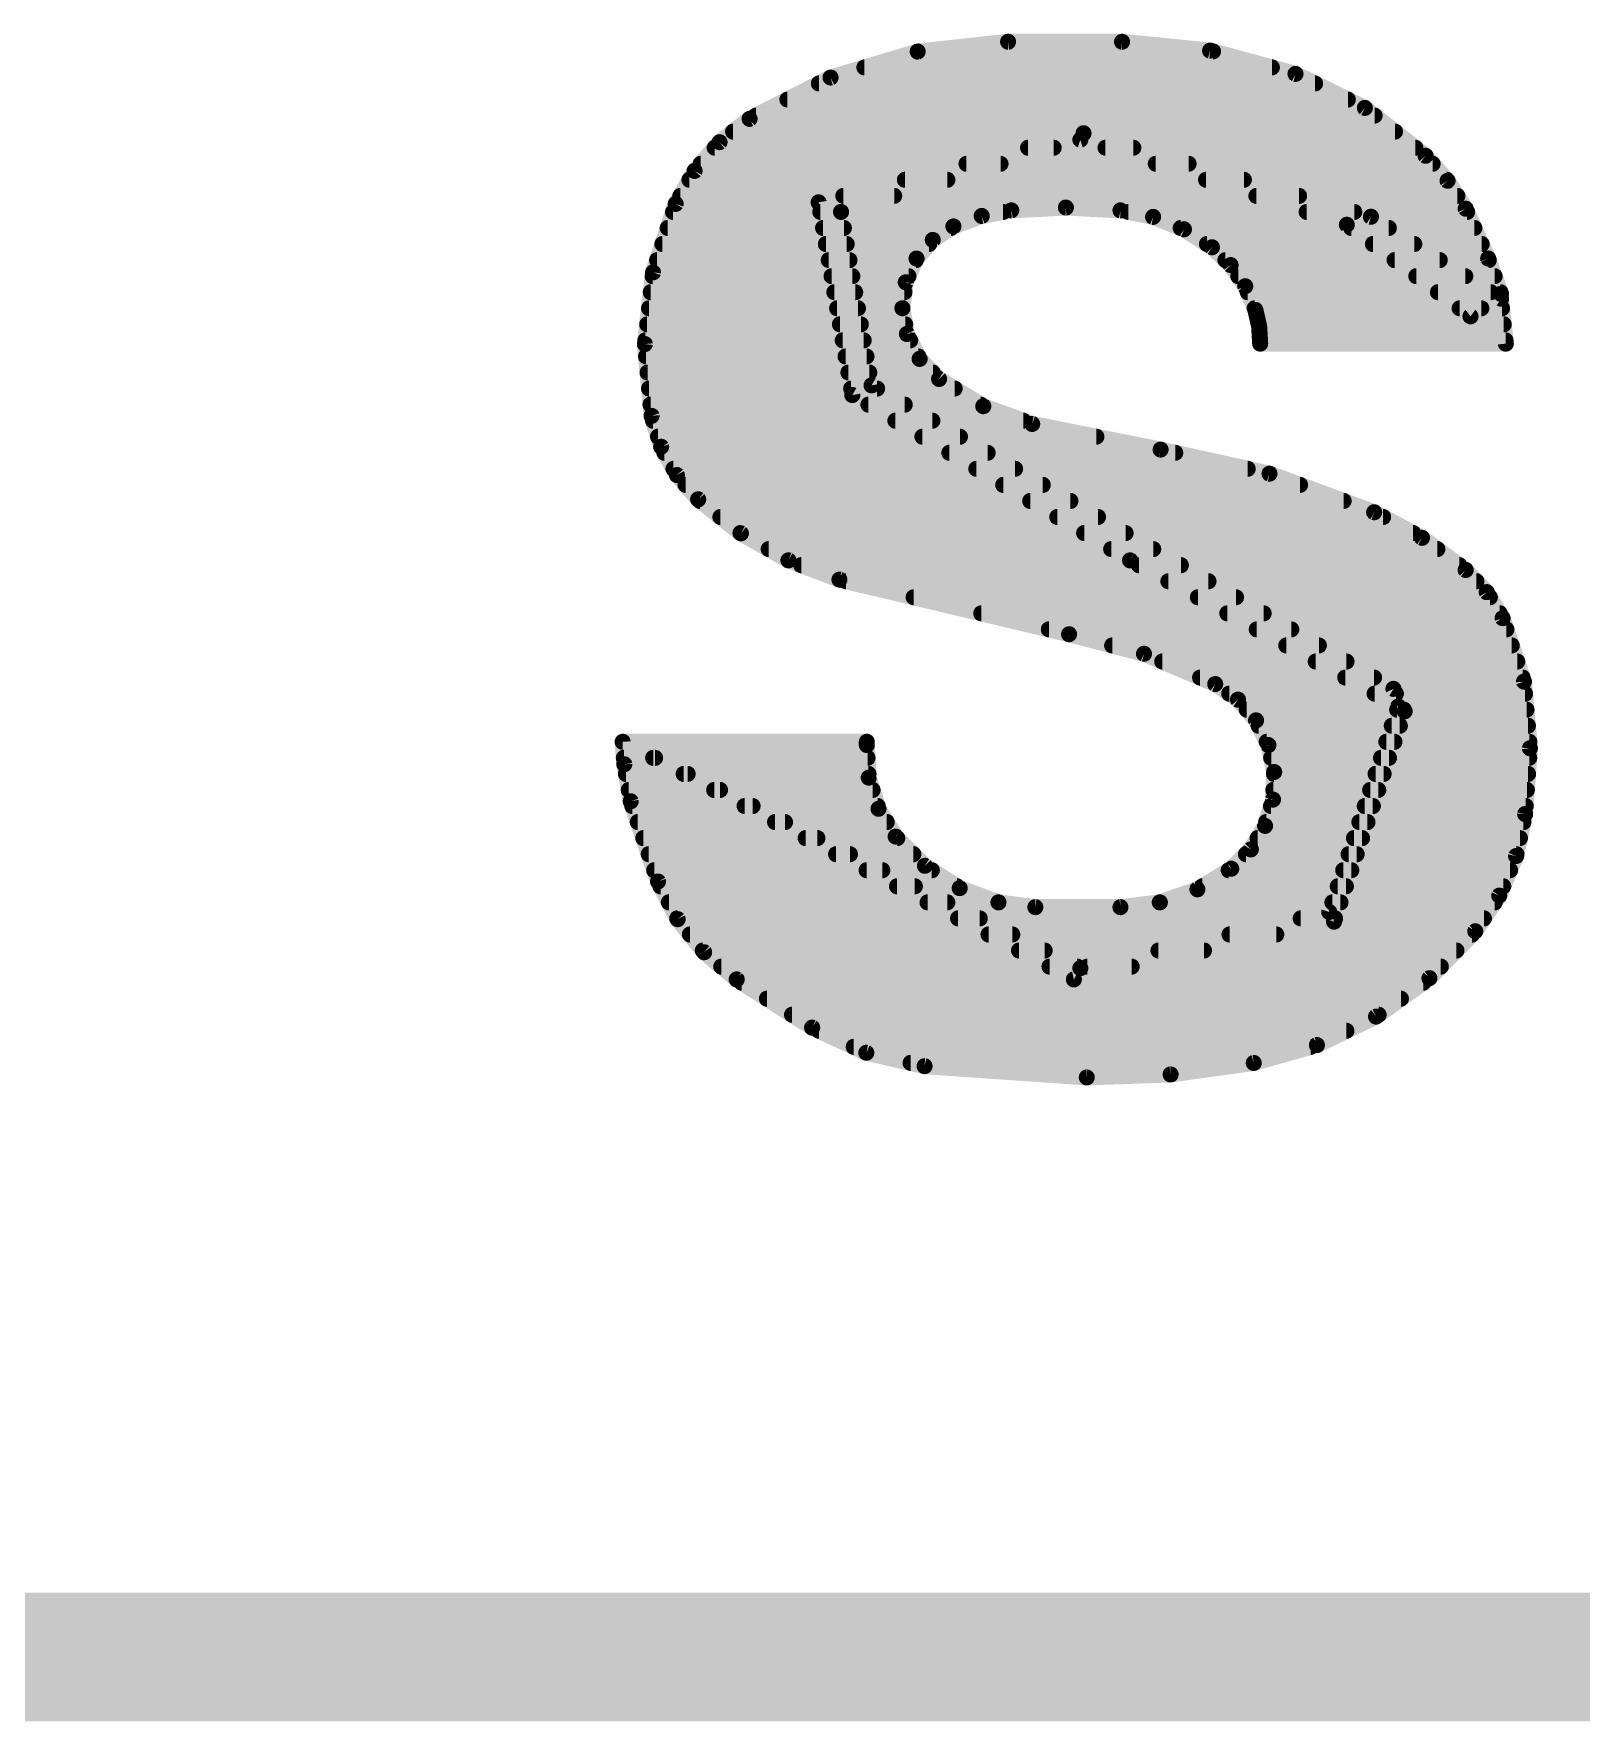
# Model space of a CAD drawing. Extents: x -0.1 to 94.1, y -0.1 to 63.6.
# Drawn here: x 37.181 to 39.629, y -0.102 to 2.568 of the extents above; entities that cross this region are included whole.
import ezdxf

# ---------------------------------------------------------------- set-up
doc = ezdxf.new("R2010")
doc.units = 0
doc.layers.add('20', color=53, linetype='CONTINUOUS')
doc.layers.add('21', color=41, linetype='CONTINUOUS')

msp = doc.modelspace()

# ---------------------------------------------------------------- linework, layer by layer
at = {"layer": '20', "const_width": 0.2032}
msp.add_lwpolyline([(2.3221, 0), (91.6579, 0)], dxfattribs=at)
at = {"layer": '21', "const_width": 0.0254}
for points in [[(38.7223, 2.5552), (38.5793, 2.5397)], [(38.9026, 2.5552), (38.7223, 2.5552)], [(39.0419, 2.5413), (38.9026, 2.5552)], [(38.5793, 2.5397), (38.4415, 2.4986)], [(38.5819, 2.54), (39.0466, 2.54)], [(39.177, 2.5044), (39.0419, 2.5413)], [(38.4415, 2.4986), (38.3134, 2.4333)], [(38.495, 2.5146), (39.1396, 2.5146)], [(39.2867, 2.4506), (39.177, 2.5044)], [(38.423, 2.4892), (39.208, 2.4892)], [(38.3732, 2.4638), (39.2598, 2.4638)], [(39.3827, 2.3749), (39.2867, 2.4506)], [(38.3134, 2.4333), (38.2659, 2.3964)], [(38.3234, 2.4384), (39.3022, 2.4384)], [(38.2659, 2.3964), (38.2264, 2.3509)], [(38.2873, 2.413), (39.3344, 2.413)], [(38.8417, 2.4105), (38.4226, 2.3012)], [(38.4581, 2.286), (38.8366, 2.4003)], [(38.8366, 2.4003), (39.2582, 2.2657)], [(39.2963, 2.2784), (38.8417, 2.4105)], [(38.2582, 2.3876), (38.7945, 2.3876)], [(38.7539, 2.3876), (38.9205, 2.3876)], [(38.8764, 2.3876), (39.3666, 2.3876)], [(39.4176, 2.3354), (39.3827, 2.3749)], [(38.2264, 2.3509), (38.1965, 2.2987)], [(38.2183, 2.3368), (38.6263, 2.3368)], [(38.2362, 2.3622), (38.7104, 2.3622)], [(38.5591, 2.3368), (39.0953, 2.3368)], [(38.6565, 2.3622), (39.0079, 2.3622)], [(38.9559, 2.3622), (39.3939, 2.3622)], [(39.0355, 2.3368), (39.4163, 2.3368)], [(38.2038, 2.3114), (38.5422, 2.3114)], [(38.4617, 2.3114), (39.1827, 2.3114)], [(39.1151, 2.3114), (39.4331, 2.3114)], [(39.4462, 2.2911), (39.4176, 2.3354)], [(38.1965, 2.2987), (38.1607, 2.1904)], [(38.1923, 2.286), (38.4581, 2.286)], [(38.4226, 2.3012), (38.4759, 1.9964)], [(38.4253, 2.286), (38.7142, 2.286)], [(38.5064, 2.0117), (38.4581, 2.286)], [(38.6806, 2.2796), (38.7274, 2.2885)], [(38.7274, 2.2885), (38.8137, 2.293)], [(38.8137, 2.293), (38.9001, 2.2885)], [(38.9001, 2.2885), (38.9517, 2.2782)], [(38.9126, 2.286), (39.2701, 2.286)], [(39.1946, 2.286), (39.4485, 2.286)], [(39.4818, 2.2123), (39.4462, 2.2911)], [(38.1839, 2.2606), (38.4626, 2.2606)], [(38.4297, 2.2606), (38.6321, 2.2606)], [(38.6032, 2.2418), (38.6359, 2.2631)], [(38.6359, 2.2631), (38.6806, 2.2796)], [(38.9517, 2.2782), (39.0006, 2.2585)], [(38.9954, 2.2606), (39.3246, 2.2606)], [(39.0006, 2.2585), (39.0449, 2.2301)], [(39.2582, 2.2657), (39.4538, 2.1209)], [(39.2651, 2.2606), (39.46, 2.2606)], [(39.5021, 2.1488), (39.2963, 2.2784)], [(38.1755, 2.2352), (38.467, 2.2352)], [(38.4341, 2.2352), (38.5974, 2.2352)], [(38.5775, 2.2123), (38.6032, 2.2418)], [(39.0369, 2.2352), (39.3649, 2.2352)], [(39.0449, 2.2301), (39.0743, 2.202)], [(39.2994, 2.2352), (39.4715, 2.2352)], [(38.1671, 2.2098), (38.4715, 2.2098)], [(38.4386, 2.2098), (38.5764, 2.2098)], [(38.5604, 2.1747), (38.5775, 2.2123)], [(39.0661, 2.2098), (39.4052, 2.2098)], [(39.3337, 2.2098), (39.4827, 2.2098)], [(39.5021, 2.1565), (39.4818, 2.2123)], [(38.1607, 2.1904), (38.1478, 2.077)], [(38.16, 2.1844), (38.476, 2.1844)], [(38.443, 2.1844), (38.5648, 2.1844)], [(39.0743, 2.202), (39.0975, 2.1685)], [(39.0864, 2.1844), (39.4456, 2.1844)], [(39.368, 2.1844), (39.492, 2.1844)], [(38.1571, 2.159), (38.4805, 2.159)], [(38.4475, 2.159), (38.5584, 2.159)], [(38.5552, 2.1337), (38.5604, 2.1747)], [(39.0975, 2.1685), (39.1135, 2.1311)], [(39.1015, 2.159), (39.4859, 2.159)], [(39.4023, 2.159), (39.5012, 2.159)], [(39.4538, 2.1209), (39.5021, 2.1565)], [(38.1543, 2.1336), (38.4849, 2.1336)], [(38.4519, 2.1336), (38.5552, 2.1336)], [(38.5623, 2.093), (38.5552, 2.1337)], [(39.1124, 2.1336), (39.5037, 2.1336)], [(39.1135, 2.1311), (39.1195, 2.1047)], [(39.4366, 2.1336), (39.471, 2.1336)], [(39.5097, 2.0777), (39.5021, 2.1488)], [(38.1514, 2.1082), (38.4894, 2.1082)], [(38.4563, 2.1082), (38.5596, 2.1082)], [(39.1187, 2.1082), (39.5064, 2.1082)], [(39.1195, 2.1047), (39.1211, 2.0777)], [(38.1478, 2.077), (38.1584, 1.9634)], [(38.1485, 2.0828), (38.4939, 2.0828)], [(38.4608, 2.0828), (38.5675, 2.0828)], [(38.5824, 2.0536), (38.5623, 2.093)], [(39.1208, 2.0828), (39.5092, 2.0828)], [(39.1211, 2.0777), (39.5097, 2.0777)], [(38.1496, 2.0574), (38.4984, 2.0574)], [(38.4652, 2.0574), (38.5805, 2.0574)], [(38.6131, 2.0218), (38.5824, 2.0536)], [(38.152, 2.032), (38.5028, 2.032)], [(38.4697, 2.032), (38.6033, 2.032)], [(38.6831, 1.9787), (38.6131, 2.0218)], [(38.1544, 2.0066), (38.5152, 2.0066)], [(38.4741, 2.0066), (38.6378, 2.0066)], [(38.4759, 1.9964), (38.9153, 1.7348)], [(39.3319, 1.5316), (38.5064, 2.0117)], [(38.1567, 1.9812), (38.5588, 1.9812)], [(38.1584, 1.9634), (38.1735, 1.9145)], [(38.5014, 1.9812), (38.679, 1.9812)], [(38.7604, 1.9507), (38.6831, 1.9787)], [(38.1608, 1.9558), (38.6025, 1.9558)], [(38.5441, 1.9558), (38.7463, 1.9558)], [(38.9636, 1.9101), (38.7604, 1.9507)], [(38.1686, 1.9304), (38.6462, 1.9304)], [(38.1735, 1.9145), (38.1985, 1.8698)], [(38.5868, 1.9304), (38.862, 1.9304)], [(39.1359, 1.872), (38.9636, 1.9101)], [(38.1788, 1.905), (38.6899, 1.905)], [(38.6294, 1.905), (38.9867, 1.905)], [(38.193, 1.8796), (38.7335, 1.8796)], [(38.1985, 1.8698), (38.2321, 1.8313)], [(38.6721, 1.8796), (39.1014, 1.8796)], [(39.3014, 1.811), (39.1359, 1.872)], [(38.2121, 1.8542), (38.7772, 1.8542)], [(38.2321, 1.8313), (38.2997, 1.7775)], [(38.7147, 1.8542), (39.1841, 1.8542)], [(38.2352, 1.8288), (38.8209, 1.8288)], [(38.2672, 1.8034), (38.8646, 1.8034)], [(38.7574, 1.8288), (39.2531, 1.8288)], [(38.8001, 1.8034), (39.3156, 1.8034)], [(39.3771, 1.7705), (39.3014, 1.811)], [(38.2991, 1.778), (38.9082, 1.778)], [(38.2997, 1.7775), (38.3748, 1.7349)], [(38.8427, 1.778), (39.363, 1.778)], [(38.3436, 1.7526), (38.9519, 1.7526)], [(38.8854, 1.7526), (39.4014, 1.7526)], [(39.4462, 1.7196), (39.3771, 1.7705)], [(38.3748, 1.7349), (38.4556, 1.7043)], [(38.3951, 1.7272), (38.9956, 1.7272)], [(38.9153, 1.7348), (39.3395, 1.5037)], [(38.9293, 1.7272), (39.4359, 1.7272)], [(38.4556, 1.7043), (38.8188, 1.618)], [(38.4661, 1.7018), (39.0393, 1.7018)], [(38.9759, 1.7018), (39.4631, 1.7018)], [(39.4794, 1.6846), (39.4462, 1.7196)], [(38.573, 1.6764), (39.0829, 1.6764)], [(39.0225, 1.6764), (39.4844, 1.6764)], [(39.5046, 1.6434), (39.4794, 1.6846)], [(38.6799, 1.651), (39.1266, 1.651)], [(39.0691, 1.651), (39.5, 1.651)], [(39.5384, 1.5431), (39.5046, 1.6434)], [(38.7868, 1.6256), (39.1703, 1.6256)], [(38.8188, 1.618), (38.9373, 1.5871)], [(39.1157, 1.6256), (39.5106, 1.6256)], [(38.887, 1.6002), (39.2139, 1.6002)], [(39.1624, 1.6002), (39.5191, 1.6002)], [(38.9373, 1.5871), (39.05, 1.5392)], [(38.9662, 1.5748), (39.2576, 1.5748)], [(39.209, 1.5748), (39.5277, 1.5748)], [(39.026, 1.5494), (39.3013, 1.5494)], [(39.05, 1.5392), (39.086, 1.5145)], [(39.2556, 1.5494), (39.5362, 1.5494)], [(39.5478, 1.4376), (39.5384, 1.5431)], [(39.0722, 1.524), (39.3357, 1.524)], [(39.086, 1.5145), (39.1146, 1.4816)], [(39.3022, 1.524), (39.5401, 1.524)], [(39.3497, 1.4961), (39.3319, 1.5316)], [(39.0999, 1.4986), (39.3484, 1.4986)], [(39.3395, 1.5037), (39.2303, 1.1786)], [(39.2379, 1.1633), (39.3497, 1.4961)], [(39.3378, 1.4986), (39.5424, 1.4986)], [(39.1146, 1.4816), (39.1341, 1.4426)], [(39.1188, 1.4732), (39.342, 1.4732)], [(39.3293, 1.4732), (39.5446, 1.4732)], [(38.1127, 1.4478), (38.1152, 1.4122)], [(38.8366, 1.0897), (38.1127, 1.4478)], [(38.4988, 1.4478), (38.1127, 1.4478)], [(38.1127, 1.4478), (38.8264, 1.0719)], [(38.4988, 1.4427), (38.4988, 1.4478)], [(38.5018, 1.3911), (38.4988, 1.4427)], [(39.1315, 1.4478), (39.3335, 1.4478)], [(39.1341, 1.4426), (39.1432, 1.4)], [(39.3207, 1.4478), (39.5469, 1.4478)], [(39.5402, 1.3335), (39.5478, 1.4376)], [(38.1145, 1.4224), (38.164, 1.4224)], [(38.1152, 1.4122), (38.1254, 1.3538)], [(38.1609, 1.4224), (38.5, 1.4224)], [(39.1385, 1.4224), (39.3249, 1.4224)], [(39.3122, 1.4224), (39.5467, 1.4224)], [(38.1179, 1.397), (38.2154, 1.397)], [(38.2092, 1.397), (38.5015, 1.397)], [(38.5174, 1.3419), (38.5018, 1.3911)], [(39.1432, 1.4), (39.1414, 1.3564)], [(39.1431, 1.397), (39.3164, 1.397)], [(39.3037, 1.397), (39.5448, 1.397)], [(38.1223, 1.3716), (38.2667, 1.3716)], [(38.1254, 1.3538), (38.1686, 1.2268)], [(38.2574, 1.3716), (38.508, 1.3716)], [(39.1414, 1.3564), (39.1288, 1.3148)], [(39.142, 1.3716), (39.3079, 1.3716)], [(39.2951, 1.3716), (39.543, 1.3716)], [(38.128, 1.3462), (38.3181, 1.3462)], [(38.3056, 1.3462), (38.516, 1.3462)], [(38.5445, 1.2979), (38.5174, 1.3419)], [(39.1383, 1.3462), (39.2993, 1.3462)], [(39.2866, 1.3462), (39.5411, 1.3462)], [(39.5259, 1.2671), (39.5402, 1.3335)], [(38.1366, 1.3208), (38.3694, 1.3208)], [(38.1453, 1.2954), (38.4208, 1.2954)], [(38.3538, 1.3208), (38.5304, 1.3208)], [(38.4021, 1.2954), (38.547, 1.2954)], [(38.5907, 1.2516), (38.5445, 1.2979)], [(39.1288, 1.3148), (39.1063, 1.2776)], [(39.1171, 1.2954), (39.2823, 1.2954)], [(39.1306, 1.3208), (39.2908, 1.3208)], [(39.2695, 1.2954), (39.532, 1.2954)], [(39.2781, 1.3208), (39.5375, 1.3208)], [(38.1539, 1.27), (38.4721, 1.27)], [(38.4503, 1.27), (38.5724, 1.27)], [(39.1063, 1.2776), (39.0754, 1.2471)], [(39.0986, 1.27), (39.2737, 1.27)], [(39.261, 1.27), (39.5265, 1.27)], [(38.1625, 1.2446), (38.5235, 1.2446)], [(38.4985, 1.2446), (38.6017, 1.2446)], [(38.6457, 1.2164), (38.5907, 1.2516)], [(39.0754, 1.2471), (39.0218, 1.2144)], [(39.0713, 1.2446), (39.2652, 1.2446)], [(39.2525, 1.2446), (39.5164, 1.2446)], [(39.4993, 1.2045), (39.5259, 1.2671)], [(38.1686, 1.2268), (38.1995, 1.1673)], [(38.1725, 1.2192), (38.5748, 1.2192)], [(38.5467, 1.2192), (38.6414, 1.2192)], [(38.7071, 1.1938), (38.6457, 1.2164)], [(39.0296, 1.2192), (39.2567, 1.2192)], [(39.2439, 1.2192), (39.5056, 1.2192)], [(38.1857, 1.1938), (38.6262, 1.1938)], [(38.595, 1.1938), (38.7071, 1.1938)], [(38.7655, 1.1862), (38.7071, 1.1938)], [(38.9624, 1.1938), (38.9001, 1.1862)], [(38.9623, 1.1938), (39.2481, 1.1938)], [(39.0218, 1.2144), (38.9624, 1.1938)], [(39.2354, 1.1938), (39.4921, 1.1938)], [(39.4614, 1.1481), (39.4993, 1.2045)], [(38.1989, 1.1684), (38.6775, 1.1684)], [(38.1995, 1.1673), (38.2415, 1.1149)], [(38.6432, 1.1684), (39.2396, 1.1684)], [(38.9001, 1.1862), (38.7655, 1.1862)], [(38.8264, 1.0719), (39.2379, 1.1633)], [(39.2303, 1.1786), (38.8366, 1.0897)], [(39.1851, 1.1684), (39.475, 1.1684)], [(38.219, 1.143), (38.7289, 1.143)], [(38.6914, 1.143), (39.1465, 1.143)], [(39.0726, 1.143), (39.4564, 1.143)], [(39.3888, 1.0738), (39.4614, 1.1481)], [(38.2394, 1.1176), (38.7802, 1.1176)], [(38.2415, 1.1149), (38.293, 1.0719)], [(38.7396, 1.1176), (39.0322, 1.1176)], [(38.9602, 1.1176), (39.4316, 1.1176)], [(38.2687, 1.0922), (38.8315, 1.0922)], [(38.7879, 1.0922), (38.9178, 1.0922)], [(38.8477, 1.0922), (39.4068, 1.0922)], [(38.293, 1.0719), (38.4124, 0.9957)], [(38.301, 1.0668), (39.3791, 1.0668)], [(39.3044, 1.0132), (39.3888, 1.0738)], [(38.3408, 1.0414), (39.3437, 1.0414)], [(38.3806, 1.016), (39.3084, 1.016)], [(39.2109, 0.968), (39.3044, 1.0132)], [(38.4124, 0.9957), (38.4981, 0.9559)], [(38.4234, 0.9906), (39.2576, 0.9906)], [(38.4781, 0.9652), (39.2008, 0.9652)], [(38.4981, 0.9559), (38.5902, 0.9347)], [(39.1109, 0.9398), (39.2109, 0.968)], [(38.5681, 0.9398), (39.1109, 0.9398)], [(38.5902, 0.9347), (38.8468, 0.9169)], [(38.9794, 0.9216), (39.1109, 0.9398)], [(38.8468, 0.9169), (38.9794, 0.9216)]]:
    msp.add_lwpolyline(points, dxfattribs=at)
at = {"layer": '21', "const_width": 0.0127}
for points in [[(38.7223, 2.5615, 1), (38.7223, 2.5489)], [(38.723, 2.5489, 1), (38.7216, 2.5615)], [(38.9032, 2.5615, 1), (38.902, 2.5489)], [(38.9026, 2.5489, 1), (38.9026, 2.5615)], [(38.5786, 2.546, 1), (38.58, 2.5334)], [(38.5819, 2.5463, 1), (38.5819, 2.5337)], [(38.5811, 2.5336, 1), (38.5775, 2.5458)], [(39.0436, 2.5474, 1), (39.0402, 2.5351)], [(39.0413, 2.535, 1), (39.0426, 2.5476)], [(39.0466, 2.5337, 1), (39.0466, 2.5463)], [(38.4397, 2.5047, 1), (38.4433, 2.4926)], [(38.4444, 2.493, 1), (38.4386, 2.5043)], [(38.495, 2.521, 1), (38.495, 2.5083)], [(39.1396, 2.5083, 1), (39.1396, 2.521)], [(39.1798, 2.5101, 1), (39.1742, 2.4987)], [(39.1753, 2.4983, 1), (39.1787, 2.5105)], [(38.423, 2.4956, 1), (38.423, 2.4829)], [(39.208, 2.4829, 1), (39.208, 2.4956)], [(38.3732, 2.4701, 1), (38.3732, 2.4575)], [(39.2598, 2.4575, 1), (39.2598, 2.4701)], [(39.2907, 2.4556, 1), (39.2828, 2.4456)], [(39.2839, 2.4449, 1), (39.2895, 2.4563)], [(38.3105, 2.439, 1), (38.3163, 2.4276)], [(38.3173, 2.4283, 1), (38.3095, 2.4383)], [(38.3234, 2.4447, 1), (38.3234, 2.4321)], [(39.3022, 2.4321, 1), (39.3022, 2.4447)], [(38.262, 2.4014, 1), (38.2698, 2.3914)], [(38.2707, 2.3922, 1), (38.2611, 2.4005)], [(38.2873, 2.4194, 1), (38.2873, 2.4067)], [(38.8385, 2.4063, 1), (38.8347, 2.3943)], [(38.8384, 2.3942, 1), (38.8348, 2.4064)], [(38.8435, 2.4166, 1), (38.8399, 2.4044)], [(38.8433, 2.4044, 1), (38.8401, 2.4166)], [(39.3344, 2.4067, 1), (39.3344, 2.4194)], [(38.2582, 2.3939, 1), (38.2582, 2.3813)], [(38.7539, 2.3939, 1), (38.7539, 2.3813)], [(38.7945, 2.3813, 1), (38.7945, 2.3939)], [(38.8764, 2.3939, 1), (38.8764, 2.3813)], [(38.9205, 2.3813, 1), (38.9205, 2.3939)], [(39.3666, 2.3813, 1), (39.3666, 2.3939)], [(39.3875, 2.3791, 1), (39.3779, 2.3707)], [(39.3788, 2.3699, 1), (39.3866, 2.3799)], [(38.2183, 2.3432, 1), (38.2183, 2.3305)], [(38.2216, 2.3551, 1), (38.2312, 2.3468)], [(38.2319, 2.3478, 1), (38.2209, 2.3541)], [(38.2362, 2.3685, 1), (38.2362, 2.3559)], [(38.5591, 2.3432, 1), (38.5591, 2.3305)], [(38.6263, 2.3305, 1), (38.6263, 2.3432)], [(38.6565, 2.3685, 1), (38.6565, 2.3559)], [(38.7104, 2.3559, 1), (38.7104, 2.3685)], [(38.9559, 2.3685, 1), (38.9559, 2.3559)], [(39.0079, 2.3559, 1), (39.0079, 2.3685)], [(39.0355, 2.3432, 1), (39.0355, 2.3305)], [(39.0953, 2.3305, 1), (39.0953, 2.3432)], [(39.3939, 2.3559, 1), (39.3939, 2.3685)], [(39.4163, 2.3305, 1), (39.4163, 2.3432)], [(38.2038, 2.3177, 1), (38.2038, 2.3051)], [(38.4617, 2.3177, 1), (38.4617, 2.3051)], [(38.5422, 2.3051, 1), (38.5422, 2.3177)], [(39.1151, 2.3177, 1), (39.1151, 2.3051)], [(39.1827, 2.3051, 1), (39.1827, 2.3177)], [(39.4229, 2.3388, 1), (39.4122, 2.3319)], [(39.4128, 2.3312, 1), (39.4223, 2.3396)], [(39.4331, 2.3051, 1), (39.4331, 2.3177)], [(38.1923, 2.2923, 1), (38.1923, 2.2797)], [(38.191, 2.3019, 1), (38.202, 2.2955)], [(38.2025, 2.2967, 1), (38.1905, 2.3007)], [(38.4289, 2.3023, 1), (38.4163, 2.3001)], [(38.421, 2.3073, 1), (38.4242, 2.2951)], [(38.4253, 2.2923, 1), (38.4253, 2.2797)], [(38.4644, 2.2871, 1), (38.4518, 2.2849)], [(38.4563, 2.2921, 1), (38.4599, 2.2799)], [(38.4581, 2.2797, 1), (38.4581, 2.2923)], [(38.7142, 2.2797, 1), (38.7142, 2.2923)], [(38.7271, 2.2948, 1), (38.7277, 2.2822)], [(38.7286, 2.2823, 1), (38.7262, 2.2947)], [(38.8141, 2.2993, 1), (38.8134, 2.2866)], [(38.8141, 2.2866, 1), (38.8134, 2.2993)], [(38.9013, 2.2947, 1), (38.8989, 2.2823)], [(38.8998, 2.2822, 1), (38.9004, 2.2948)], [(38.9126, 2.2923, 1), (38.9126, 2.2797)], [(39.1946, 2.2923, 1), (39.1946, 2.2797)], [(39.2701, 2.2797, 1), (39.2701, 2.2923)], [(39.452, 2.2937, 1), (39.4404, 2.2885)], [(39.4409, 2.2877, 1), (39.4515, 2.2945)], [(39.4485, 2.2797, 1), (39.4485, 2.2923)], [(38.1839, 2.267, 1), (38.1839, 2.2543)], [(38.4297, 2.267, 1), (38.4297, 2.2543)], [(38.4626, 2.2543, 1), (38.4626, 2.267)], [(38.6337, 2.2691, 1), (38.6381, 2.2571)], [(38.6321, 2.2543, 1), (38.6321, 2.267)], [(38.6394, 2.2578, 1), (38.6324, 2.2684)], [(38.6794, 2.2859, 1), (38.6818, 2.2734)], [(38.6828, 2.2737, 1), (38.6784, 2.2856)], [(38.9541, 2.2841, 1), (38.9494, 2.2723)], [(38.9505, 2.272, 1), (38.953, 2.2844)], [(38.9954, 2.267, 1), (38.9954, 2.2543)], [(39.004, 2.2639, 1), (38.9971, 2.2532)], [(38.9982, 2.2526, 1), (39.0029, 2.2644)], [(39.262, 2.2708, 1), (39.2544, 2.2606)], [(39.2563, 2.2597, 1), (39.2601, 2.2717)], [(39.2651, 2.267, 1), (39.2651, 2.2543)], [(39.2997, 2.2838, 1), (39.2929, 2.273)], [(39.2945, 2.2723, 1), (39.2981, 2.2845)], [(39.3246, 2.2543, 1), (39.3246, 2.267)], [(39.46, 2.2543, 1), (39.46, 2.267)], [(38.1755, 2.2416, 1), (38.1755, 2.2289)], [(38.4341, 2.2416, 1), (38.4341, 2.2289)], [(38.467, 2.2289, 1), (38.467, 2.2416)], [(38.5997, 2.2471, 1), (38.6066, 2.2365)], [(38.5974, 2.2289, 1), (38.5974, 2.2416)], [(38.6079, 2.2376, 1), (38.5984, 2.2459)], [(39.0369, 2.2416, 1), (39.0369, 2.2289)], [(39.0493, 2.2347, 1), (39.0405, 2.2255)], [(39.2994, 2.2416, 1), (39.2994, 2.2289)], [(39.3649, 2.2289, 1), (39.3649, 2.2416)], [(39.4715, 2.2289, 1), (39.4715, 2.2416)], [(38.1671, 2.2161, 1), (38.1671, 2.2035)], [(38.4386, 2.2161, 1), (38.4386, 2.2035)], [(38.4715, 2.2035, 1), (38.4715, 2.2161)], [(38.5727, 2.2165, 1), (38.5823, 2.2081)], [(38.5833, 2.2097, 1), (38.5717, 2.2149)], [(38.5764, 2.2035, 1), (38.5764, 2.2161)], [(39.0415, 2.2248, 1), (39.0483, 2.2354)], [(39.0661, 2.2161, 1), (39.0661, 2.2035)], [(39.3337, 2.2161, 1), (39.3337, 2.2035)], [(39.4052, 2.2035, 1), (39.4052, 2.2161)], [(39.4878, 2.2145, 1), (39.4758, 2.2101)], [(39.476, 2.2097, 1), (39.4876, 2.2149)], [(39.4827, 2.2035, 1), (39.4827, 2.2161)], [(38.16, 2.1907, 1), (38.16, 2.1781)], [(38.1547, 2.1924, 1), (38.1667, 2.1884)], [(38.167, 2.1896, 1), (38.1544, 2.1911)], [(38.443, 2.1907, 1), (38.443, 2.1781)], [(38.476, 2.1781, 1), (38.476, 2.1907)], [(38.5648, 2.1781, 1), (38.5648, 2.1907)], [(39.0795, 2.2056, 1), (39.0691, 2.1983)], [(39.0699, 2.1974, 1), (39.0787, 2.2065)], [(39.0864, 2.1907, 1), (39.0864, 2.1781)], [(39.368, 2.1907, 1), (39.368, 2.1781)], [(39.4456, 2.1781, 1), (39.4456, 2.1907)], [(39.492, 2.1781, 1), (39.492, 2.1907)], [(38.1571, 2.1654, 1), (38.1571, 2.1527)], [(38.4475, 2.1654, 1), (38.4475, 2.1527)], [(38.4805, 2.1527, 1), (38.4805, 2.1654)], [(38.5546, 2.1773, 1), (38.5662, 2.1721)], [(38.5667, 2.1739, 1), (38.5541, 2.1755)], [(38.5584, 2.1527, 1), (38.5584, 2.1654)], [(39.1033, 2.171, 1), (39.0916, 2.166)], [(39.0922, 2.1649, 1), (39.1027, 2.1721)], [(39.1015, 2.1654, 1), (39.1015, 2.1527)], [(39.4023, 2.1654, 1), (39.4023, 2.1527)], [(39.4859, 2.1527, 1), (39.4859, 2.1654)], [(39.4961, 2.1543, 1), (39.5081, 2.1587)], [(39.5059, 2.1514, 1), (39.4983, 2.1616)], [(39.5012, 2.1527, 1), (39.5012, 2.1654)], [(38.1543, 2.1399, 1), (38.1543, 2.1273)], [(38.4519, 2.1399, 1), (38.4519, 2.1273)], [(38.4849, 2.1273, 1), (38.4849, 2.1399)], [(38.5614, 2.1348, 1), (38.5489, 2.1326)], [(38.5489, 2.1345, 1), (38.5615, 2.1329)], [(38.5552, 2.1273, 1), (38.5552, 2.1399)], [(39.1124, 2.1399, 1), (39.1124, 2.1273)], [(39.1197, 2.1325, 1), (39.1073, 2.1297)], [(39.1077, 2.1286, 1), (39.1193, 2.1336)], [(39.4366, 2.1399, 1), (39.4366, 2.1273)], [(39.471, 2.1273, 1), (39.471, 2.1399)], [(39.5084, 2.1495, 1), (39.4958, 2.1481)], [(39.4987, 2.1434, 1), (39.5055, 2.1542)], [(39.5037, 2.1273, 1), (39.5037, 2.1399)], [(38.1514, 2.1145, 1), (38.1514, 2.1019)], [(38.4563, 2.1145, 1), (38.4563, 2.1019)], [(38.4894, 2.1019, 1), (38.4894, 2.1145)], [(38.5596, 2.1019, 1), (38.5596, 2.1145)], [(39.1187, 2.1145, 1), (39.1187, 2.1019)], [(39.1258, 2.1051, 1), (39.1131, 2.1043)], [(39.1133, 2.1033, 1), (39.1257, 2.1061)], [(39.45, 2.126, 1), (39.4576, 2.1158)], [(39.45, 2.1158, 1), (39.4576, 2.126)], [(39.5064, 2.1019, 1), (39.5064, 2.1145)], [(38.1541, 2.0776, 1), (38.1415, 2.0764)], [(38.1415, 2.0777, 1), (38.1541, 2.0763)], [(38.1485, 2.0892, 1), (38.1485, 2.0765)], [(38.4608, 2.0892, 1), (38.4608, 2.0765)], [(38.4939, 2.0765, 1), (38.4939, 2.0892)], [(38.568, 2.0959, 1), (38.5566, 2.0901)], [(38.556, 2.0919, 1), (38.5686, 2.0941)], [(38.5675, 2.0765, 1), (38.5675, 2.0892)], [(39.1208, 2.0892, 1), (39.1208, 2.0765)], [(39.1211, 2.084, 1), (39.1211, 2.0714)], [(39.1148, 2.0773, 1), (39.1274, 2.0781)], [(39.5034, 2.077, 1), (39.516, 2.0784)], [(39.5092, 2.0765, 1), (39.5092, 2.0892)], [(39.5097, 2.0714, 1), (39.5097, 2.084)], [(38.1496, 2.0637, 1), (38.1496, 2.0511)], [(38.4652, 2.0637, 1), (38.4652, 2.0511)], [(38.4984, 2.0511, 1), (38.4984, 2.0637)], [(38.587, 2.058, 1), (38.5778, 2.0492)], [(38.5767, 2.0507, 1), (38.5881, 2.0565)], [(38.5805, 2.0511, 1), (38.5805, 2.0637)], [(38.152, 2.0383, 1), (38.152, 2.0257)], [(38.4697, 2.0383, 1), (38.4697, 2.0257)], [(38.5028, 2.0257, 1), (38.5028, 2.0383)], [(38.6033, 2.0257, 1), (38.6033, 2.0383)], [(38.6164, 2.0272, 1), (38.6098, 2.0164)], [(38.6085, 2.0174, 1), (38.6177, 2.0262)], [(38.1544, 2.013, 1), (38.1544, 2.0003)], [(38.4741, 2.013, 1), (38.4741, 2.0003)], [(38.4791, 2.0019, 1), (38.4727, 1.9909)], [(38.4696, 1.9953, 1), (38.4822, 1.9975)], [(38.5096, 2.0172, 1), (38.5032, 2.0062)], [(38.5001, 2.0106, 1), (38.5127, 2.0128)], [(38.5152, 2.0003, 1), (38.5152, 2.013)], [(38.6378, 2.0003, 1), (38.6378, 2.013)], [(38.1567, 1.9876, 1), (38.1567, 1.9748)], [(38.1645, 1.9653, 1), (38.1523, 1.9615)], [(38.5014, 1.9876, 1), (38.5014, 1.9748)], [(38.5588, 1.9748, 1), (38.5588, 1.9876)], [(38.6852, 1.9846, 1), (38.6809, 1.9727)], [(38.679, 1.9748, 1), (38.679, 1.9876)], [(38.6798, 1.9733, 1), (38.6864, 1.9841)], [(38.1521, 1.9628, 1), (38.1647, 1.964)], [(38.1608, 1.9622, 1), (38.1608, 1.9494)], [(38.5441, 1.9622, 1), (38.5441, 1.9494)], [(38.6025, 1.9494, 1), (38.6025, 1.9622)], [(38.7463, 1.9494, 1), (38.7463, 1.9622)], [(38.7616, 1.9569, 1), (38.7592, 1.9445)], [(38.7582, 1.9447, 1), (38.7626, 1.9567)], [(38.1686, 1.9368, 1), (38.1686, 1.9241)], [(38.1791, 1.9176, 1), (38.168, 1.9114)], [(38.1675, 1.9126, 1), (38.1796, 1.9164)], [(38.5868, 1.9368, 1), (38.5868, 1.9241)], [(38.6462, 1.9241, 1), (38.6462, 1.9368)], [(38.862, 1.9241, 1), (38.862, 1.9368)], [(38.965, 1.9163, 1), (38.9622, 1.9039)], [(38.9624, 1.9039, 1), (38.9648, 1.9163)], [(38.1788, 1.9114, 1), (38.1788, 1.8986)], [(38.6294, 1.9114, 1), (38.6294, 1.8986)], [(38.6899, 1.8986, 1), (38.6899, 1.9114)], [(38.9867, 1.8986, 1), (38.9867, 1.9114)], [(38.193, 1.886, 1), (38.193, 1.8733)], [(38.2032, 1.874, 1), (38.1937, 1.8657)], [(38.1929, 1.8668, 1), (38.204, 1.8729)], [(38.6721, 1.886, 1), (38.6721, 1.8733)], [(38.7335, 1.8733, 1), (38.7335, 1.886)], [(39.1014, 1.8733, 1), (39.1014, 1.886)], [(39.138, 1.8779, 1), (39.1337, 1.866)], [(39.1345, 1.8658, 1), (39.1372, 1.8782)], [(38.2121, 1.8606, 1), (38.2121, 1.8478)], [(38.2361, 1.8363, 1), (38.2281, 1.8263)], [(38.7147, 1.8606, 1), (38.7147, 1.8478)], [(38.7772, 1.8478, 1), (38.7772, 1.8606)], [(39.1841, 1.8478, 1), (39.1841, 1.8606)], [(38.2273, 1.8271, 1), (38.2369, 1.8355)], [(38.2352, 1.8352, 1), (38.2352, 1.8224)], [(38.2672, 1.8098, 1), (38.2672, 1.7971)], [(38.7574, 1.8352, 1), (38.7574, 1.8224)], [(38.8001, 1.8098, 1), (38.8001, 1.7971)], [(38.8209, 1.8224, 1), (38.8209, 1.8352)], [(38.8646, 1.7971, 1), (38.8646, 1.8098)], [(39.2531, 1.8224, 1), (39.2531, 1.8352)], [(39.3044, 1.8166, 1), (39.2984, 1.8054)], [(39.2992, 1.805, 1), (39.3036, 1.817)], [(39.3156, 1.7971, 1), (39.3156, 1.8098)], [(38.2991, 1.7844, 1), (38.2991, 1.7716)], [(38.3028, 1.7831, 1), (38.2966, 1.772)], [(38.2958, 1.7726, 1), (38.3037, 1.7825)], [(38.8427, 1.7844, 1), (38.8427, 1.7716)], [(38.9082, 1.7716, 1), (38.9082, 1.7844)], [(39.363, 1.7716, 1), (39.363, 1.7844)], [(38.3436, 1.759, 1), (38.3436, 1.7463)], [(38.8854, 1.759, 1), (38.8854, 1.7463)], [(38.9519, 1.7463, 1), (38.9519, 1.759)], [(39.3808, 1.7756, 1), (39.3733, 1.7654)], [(39.3741, 1.7649, 1), (39.3801, 1.7761)], [(39.4014, 1.7463, 1), (39.4014, 1.759)], [(38.3771, 1.7408, 1), (38.3726, 1.7289)], [(38.3717, 1.7293, 1), (38.3779, 1.7404)], [(38.3951, 1.7336, 1), (38.3951, 1.7208)], [(38.9183, 1.7404, 1), (38.9123, 1.7292)], [(38.9121, 1.7293, 1), (38.9185, 1.7403)], [(38.9293, 1.7336, 1), (38.9293, 1.7208)], [(38.9956, 1.7208, 1), (38.9956, 1.7336)], [(39.4359, 1.7208, 1), (39.4359, 1.7336)], [(38.4571, 1.7105, 1), (38.4541, 1.6981)], [(38.4534, 1.6984, 1), (38.4578, 1.7102)], [(38.4661, 1.7082, 1), (38.4661, 1.6954)], [(38.9759, 1.7082, 1), (38.9759, 1.6954)], [(39.0393, 1.6954, 1), (39.0393, 1.7082)], [(39.4508, 1.724, 1), (39.4416, 1.7152)], [(39.4424, 1.7145, 1), (39.45, 1.7247)], [(39.4631, 1.6954, 1), (39.4631, 1.7082)], [(38.573, 1.6828, 1), (38.573, 1.6701)], [(39.0225, 1.6828, 1), (39.0225, 1.6701)], [(39.0829, 1.6701, 1), (39.0829, 1.6828)], [(39.4849, 1.6879, 1), (39.474, 1.6813)], [(39.4748, 1.6802, 1), (39.484, 1.689)], [(39.4844, 1.6701, 1), (39.4844, 1.6828)], [(38.6799, 1.6574, 1), (38.6799, 1.6446)], [(39.0691, 1.6574, 1), (39.0691, 1.6446)], [(39.1266, 1.6446, 1), (39.1266, 1.6574)], [(39.5106, 1.6454, 1), (39.4986, 1.6414)], [(39.5, 1.6446, 1), (39.5, 1.6574)], [(38.7868, 1.632, 1), (38.7868, 1.6193)], [(38.8204, 1.6241, 1), (38.8172, 1.6119)], [(38.8173, 1.6118, 1), (38.8203, 1.6242)], [(39.1157, 1.632, 1), (39.1157, 1.6193)], [(39.1703, 1.6193, 1), (39.1703, 1.632)], [(39.4992, 1.6401, 1), (39.51, 1.6467)], [(39.5106, 1.6193, 1), (39.5106, 1.632)], [(38.887, 1.6066, 1), (38.887, 1.5938)], [(39.1624, 1.6066, 1), (39.1624, 1.5938)], [(39.2139, 1.5938, 1), (39.2139, 1.6066)], [(39.5191, 1.5938, 1), (39.5191, 1.6066)], [(38.9398, 1.5929, 1), (38.9348, 1.5812)], [(38.9357, 1.5809, 1), (38.9389, 1.5932)], [(38.9662, 1.5812, 1), (38.9662, 1.5684)], [(39.209, 1.5812, 1), (39.209, 1.5684)], [(39.2576, 1.5684, 1), (39.2576, 1.5812)], [(39.5277, 1.5684, 1), (39.5277, 1.5812)], [(39.026, 1.5558, 1), (39.026, 1.5431)], [(39.0536, 1.5444, 1), (39.0464, 1.534)], [(39.0475, 1.5334, 1), (39.0525, 1.545)], [(39.2556, 1.5558, 1), (39.2556, 1.5431)], [(39.3013, 1.5431, 1), (39.3013, 1.5558)], [(39.5447, 1.5436, 1), (39.5321, 1.5425)], [(39.5324, 1.541, 1), (39.5444, 1.5451)], [(39.5362, 1.5431, 1), (39.5362, 1.5558)], [(39.0722, 1.5304, 1), (39.0722, 1.5176)], [(39.0908, 1.5187, 1), (39.0812, 1.5104)], [(39.0824, 1.5093, 1), (39.0896, 1.5198)], [(39.3022, 1.5304, 1), (39.3022, 1.5176)], [(39.3376, 1.5344, 1), (39.3262, 1.5288)], [(39.3287, 1.5261, 1), (39.3351, 1.5371)], [(39.3357, 1.5176, 1), (39.3357, 1.5304)], [(39.5401, 1.5176, 1), (39.5401, 1.5304)], [(39.0999, 1.505, 1), (39.0999, 1.4923)], [(39.3378, 1.505, 1), (39.3378, 1.4923)], [(39.3455, 1.5017, 1), (39.3335, 1.5057)], [(39.3365, 1.4981, 1), (39.3425, 1.5093)], [(39.3557, 1.4941, 1), (39.3437, 1.4981)], [(39.344, 1.4933, 1), (39.3554, 1.4989)], [(39.3484, 1.4923, 1), (39.3484, 1.505)], [(39.5424, 1.4923, 1), (39.5424, 1.505)], [(39.1203, 1.4845, 1), (39.1089, 1.4788)], [(39.1098, 1.4775, 1), (39.1194, 1.4858)], [(39.1188, 1.4796, 1), (39.1188, 1.4668)], [(39.3293, 1.4796, 1), (39.3293, 1.4668)], [(39.342, 1.4668, 1), (39.342, 1.4796)], [(39.5446, 1.4668, 1), (39.5446, 1.4796)], [(38.1127, 1.4542, 1), (38.1127, 1.4414)], [(38.119, 1.4482, 1), (38.1064, 1.4474)], [(38.1155, 1.4535, 1), (38.1099, 1.4421)], [(38.1157, 1.4534, 1), (38.1097, 1.4422)], [(38.5051, 1.4431, 1), (38.4925, 1.4423)], [(38.5052, 1.4478, 1), (38.4925, 1.4478)], [(38.4925, 1.4427, 1), (38.5052, 1.4427)], [(38.4988, 1.4414, 1), (38.4988, 1.4542)], [(39.1315, 1.4542, 1), (39.1315, 1.4414)], [(39.1403, 1.444, 1), (39.1279, 1.4413)], [(39.1284, 1.4398, 1), (39.1398, 1.4455)], [(39.3207, 1.4542, 1), (39.3207, 1.4414)], [(39.3335, 1.4414, 1), (39.3335, 1.4542)], [(39.5541, 1.4371, 1), (39.5415, 1.4381)], [(39.5415, 1.437, 1), (39.5541, 1.4382)], [(39.5469, 1.4414, 1), (39.5469, 1.4542)], [(38.1145, 1.4288, 1), (38.1145, 1.4161)], [(38.1215, 1.4133, 1), (38.1089, 1.4111)], [(38.1089, 1.4118, 1), (38.1215, 1.4126)], [(38.1609, 1.4288, 1), (38.1609, 1.4161)], [(38.164, 1.4161, 1), (38.164, 1.4288)], [(38.5, 1.4161, 1), (38.5, 1.4288)], [(39.1385, 1.4288, 1), (39.1385, 1.4161)], [(39.3122, 1.4288, 1), (39.3122, 1.4161)], [(39.3249, 1.4161, 1), (39.3249, 1.4288)], [(39.5467, 1.4161, 1), (39.5467, 1.4288)], [(38.1179, 1.4034, 1), (38.1179, 1.3906)], [(38.2092, 1.4034, 1), (38.2092, 1.3906)], [(38.2154, 1.3906, 1), (38.2154, 1.4034)], [(38.5079, 1.393, 1), (38.4958, 1.3892)], [(38.4955, 1.3908, 1), (38.5082, 1.3915)], [(38.5015, 1.3906, 1), (38.5015, 1.4034)], [(39.1431, 1.4034, 1), (39.1431, 1.3906)], [(39.1496, 1.3997, 1), (39.1369, 1.4002)], [(39.137, 1.3987, 1), (39.1495, 1.4013)], [(39.3037, 1.4034, 1), (39.3037, 1.3906)], [(39.3164, 1.3906, 1), (39.3164, 1.4034)], [(39.5448, 1.3906, 1), (39.5448, 1.4034)], [(38.1223, 1.378, 1), (38.1223, 1.3653)], [(38.1314, 1.3558, 1), (38.1194, 1.3518)], [(38.2574, 1.378, 1), (38.2574, 1.3653)], [(38.2667, 1.3653, 1), (38.2667, 1.378)], [(38.508, 1.3653, 1), (38.508, 1.378)], [(39.1351, 1.3567, 1), (39.1477, 1.3561)], [(39.1475, 1.3546, 1), (39.1353, 1.3582)], [(39.142, 1.378, 1), (39.142, 1.3653)], [(39.2951, 1.378, 1), (39.2951, 1.3653)], [(39.3079, 1.3653, 1), (39.3079, 1.378)], [(39.543, 1.3653, 1), (39.543, 1.378)], [(38.1191, 1.3527, 1), (38.1317, 1.3549)], [(38.128, 1.3526, 1), (38.128, 1.3398)], [(38.3056, 1.3526, 1), (38.3056, 1.3398)], [(38.3181, 1.3398, 1), (38.3181, 1.3526)], [(38.5228, 1.3452, 1), (38.512, 1.3385)], [(38.5113, 1.34, 1), (38.5234, 1.3438)], [(38.516, 1.3398, 1), (38.516, 1.3526)], [(39.1383, 1.3526, 1), (39.1383, 1.3398)], [(39.2866, 1.3526, 1), (39.2866, 1.3398)], [(39.2993, 1.3398, 1), (39.2993, 1.3526)], [(39.5339, 1.334, 1), (39.5465, 1.333)], [(39.5464, 1.3322, 1), (39.534, 1.3348)], [(39.5411, 1.3398, 1), (39.5411, 1.3526)], [(38.1366, 1.3272, 1), (38.1366, 1.3144)], [(38.1453, 1.3018, 1), (38.1453, 1.2891)], [(38.3538, 1.3272, 1), (38.3538, 1.3144)], [(38.3694, 1.3144, 1), (38.3694, 1.3272)], [(38.4021, 1.3018, 1), (38.4021, 1.2891)], [(38.4208, 1.2891, 1), (38.4208, 1.3018)], [(38.5304, 1.3144, 1), (38.5304, 1.3272)], [(38.549, 1.3024, 1), (38.54, 1.2934)], [(38.547, 1.2891, 1), (38.547, 1.3018)], [(39.1171, 1.3018, 1), (39.1171, 1.2891)], [(39.1227, 1.3167, 1), (39.1349, 1.313)], [(39.1342, 1.3115, 1), (39.1234, 1.3181)], [(39.1306, 1.3272, 1), (39.1306, 1.3144)], [(39.2695, 1.3018, 1), (39.2695, 1.2891)], [(39.2781, 1.3272, 1), (39.2781, 1.3144)], [(39.2823, 1.2891, 1), (39.2823, 1.3018)], [(39.2908, 1.3144, 1), (39.2908, 1.3272)], [(39.532, 1.2891, 1), (39.532, 1.3018)], [(39.5375, 1.3144, 1), (39.5375, 1.3272)], [(38.1539, 1.2764, 1), (38.1539, 1.2636)], [(38.4503, 1.2764, 1), (38.4503, 1.2636)], [(38.4721, 1.2636, 1), (38.4721, 1.2764)], [(38.5391, 1.2946, 1), (38.5499, 1.3012)], [(38.5724, 1.2636, 1), (38.5724, 1.2764)], [(39.0986, 1.2764, 1), (39.0986, 1.2636)], [(39.1009, 1.2809, 1), (39.1118, 1.2743)], [(39.1108, 1.2731, 1), (39.1019, 1.2821)], [(39.261, 1.2764, 1), (39.261, 1.2636)], [(39.2737, 1.2636, 1), (39.2737, 1.2764)], [(39.5265, 1.2636, 1), (39.5265, 1.2764)], [(38.1625, 1.251, 1), (38.1625, 1.2383)], [(38.4985, 1.251, 1), (38.4985, 1.2383)], [(38.5235, 1.2383, 1), (38.5235, 1.251)], [(38.5941, 1.257, 1), (38.5873, 1.2463)], [(38.5862, 1.2472, 1), (38.5952, 1.2561)], [(38.6017, 1.2383, 1), (38.6017, 1.251)], [(39.0713, 1.251, 1), (39.0713, 1.2383)], [(39.0709, 1.2516, 1), (39.0799, 1.2426)], [(39.0787, 1.2417, 1), (39.0721, 1.2525)], [(39.2525, 1.251, 1), (39.2525, 1.2383)], [(39.2652, 1.2383, 1), (39.2652, 1.251)], [(39.5164, 1.2383, 1), (39.5164, 1.251)], [(39.5197, 1.2684, 1), (39.5321, 1.2657)], [(39.5318, 1.2646, 1), (39.5201, 1.2695)], [(38.1742, 1.2297, 1), (38.163, 1.2239)], [(38.1626, 1.2248, 1), (38.1746, 1.2288)], [(38.1725, 1.2256, 1), (38.1725, 1.2128)], [(38.5467, 1.2256, 1), (38.5467, 1.2128)], [(38.5748, 1.2128, 1), (38.5748, 1.2256)], [(38.6479, 1.2223, 1), (38.6436, 1.2104)], [(38.6414, 1.2128, 1), (38.6414, 1.2256)], [(38.6423, 1.211, 1), (38.6492, 1.2217)], [(39.0296, 1.2256, 1), (39.0296, 1.2128)], [(39.2439, 1.2256, 1), (39.2439, 1.2128)], [(39.2567, 1.2128, 1), (39.2567, 1.2256)], [(39.5056, 1.2128, 1), (39.5056, 1.2256)], [(38.1857, 1.2002, 1), (38.1857, 1.1874)], [(38.595, 1.2002, 1), (38.595, 1.1874)], [(38.6262, 1.1874, 1), (38.6262, 1.2002)], [(38.7079, 1.2001, 1), (38.7063, 1.1875)], [(38.7049, 1.1878, 1), (38.7093, 1.1998)], [(38.7071, 1.1874, 1), (38.7071, 1.2002)], [(38.9623, 1.2002, 1), (38.9623, 1.1874)], [(38.9604, 1.1998, 1), (38.9645, 1.1878)], [(38.9632, 1.1875, 1), (38.9617, 1.2001)], [(39.0185, 1.2199, 1), (39.0251, 1.209)], [(39.0238, 1.2084, 1), (39.0197, 1.2204)], [(39.2354, 1.2002, 1), (39.2354, 1.1874)], [(39.2481, 1.1874, 1), (39.2481, 1.2002)], [(39.4921, 1.1874, 1), (39.4921, 1.2002)], [(39.4935, 1.207, 1), (39.5052, 1.202)], [(39.5046, 1.201, 1), (39.4941, 1.208)], [(38.1989, 1.1748, 1), (38.1989, 1.1621)], [(38.2045, 1.1712, 1), (38.1946, 1.1633)], [(38.1939, 1.1643, 1), (38.2052, 1.1702)], [(38.6432, 1.1748, 1), (38.6432, 1.1621)], [(38.6775, 1.1621, 1), (38.6775, 1.1748)], [(38.7655, 1.1926, 1), (38.7655, 1.1799)], [(38.7647, 1.1799, 1), (38.7663, 1.1925)], [(38.8993, 1.1925, 1), (38.9009, 1.1799)], [(38.9001, 1.1799, 1), (38.9001, 1.1926)], [(39.1851, 1.1748, 1), (39.1851, 1.1621)], [(39.2243, 1.1806, 1), (39.2363, 1.1766)], [(39.2317, 1.1724, 1), (39.2289, 1.1848)], [(39.2393, 1.1571, 1), (39.2365, 1.1695)], [(39.2396, 1.1621, 1), (39.2396, 1.1748)], [(39.475, 1.1621, 1), (39.475, 1.1748)], [(38.219, 1.1494, 1), (38.219, 1.1366)], [(38.6914, 1.1494, 1), (38.6914, 1.1366)], [(38.7289, 1.1366, 1), (38.7289, 1.1494)], [(39.0726, 1.1494, 1), (39.0726, 1.1366)], [(39.1465, 1.1366, 1), (39.1465, 1.1494)], [(39.2319, 1.1653, 1), (39.2439, 1.1613)], [(39.4561, 1.1516, 1), (39.4667, 1.1446)], [(39.4564, 1.1366, 1), (39.4564, 1.1494)], [(39.4659, 1.1437, 1), (39.4569, 1.1525)], [(38.2394, 1.124, 1), (38.2394, 1.1113)], [(38.2456, 1.1198, 1), (38.2375, 1.1101)], [(38.2366, 1.111, 1), (38.2465, 1.1189)], [(38.7396, 1.124, 1), (38.7396, 1.1113)], [(38.7802, 1.1113, 1), (38.7802, 1.124)], [(38.9602, 1.124, 1), (38.9602, 1.1113)], [(39.0322, 1.1113, 1), (39.0322, 1.124)], [(39.4316, 1.1113, 1), (39.4316, 1.124)], [(38.2687, 1.0986, 1), (38.2687, 1.0858)], [(38.7879, 1.0986, 1), (38.7879, 1.0858)], [(38.8352, 1.0959, 1), (38.838, 1.0835)], [(38.8315, 1.0858, 1), (38.8315, 1.0986)], [(38.8338, 1.084, 1), (38.8394, 1.0954)], [(38.8477, 1.0986, 1), (38.8477, 1.0858)], [(38.9178, 1.0858, 1), (38.9178, 1.0986)], [(39.4068, 1.0858, 1), (39.4068, 1.0986)], [(38.2964, 1.0773, 1), (38.2896, 1.0665)], [(38.2889, 1.067, 1), (38.2971, 1.0768)], [(38.301, 1.0732, 1), (38.301, 1.0604)], [(38.825, 1.0781, 1), (38.8278, 1.0657)], [(38.8234, 1.0663, 1), (38.8294, 1.0775)], [(39.3791, 1.0604, 1), (39.3791, 1.0732)], [(39.3843, 1.0782, 1), (39.3933, 1.0694)], [(39.3925, 1.0686, 1), (39.3851, 1.079)], [(38.3408, 1.0478, 1), (38.3408, 1.0351)], [(39.3437, 1.0351, 1), (39.3437, 1.0478)], [(38.3806, 1.0224, 1), (38.3806, 1.0096)], [(39.3007, 1.0183, 1), (39.3081, 1.008)], [(39.3072, 1.0074, 1), (39.3017, 1.0189)], [(39.3084, 1.0096, 1), (39.3084, 1.0224)], [(38.4151, 1.0015, 1), (38.4097, 0.9899)], [(38.409, 0.9903, 1), (38.4158, 1.0011)], [(38.4234, 0.997, 1), (38.4234, 0.9843)], [(39.2576, 0.9843, 1), (39.2576, 0.997)], [(38.4781, 0.9716, 1), (38.4781, 0.9589)], [(38.4995, 0.9621, 1), (38.4967, 0.9497)], [(38.4954, 0.9502, 1), (38.5008, 0.9617)], [(39.2008, 0.9589, 1), (39.2008, 0.9716)], [(39.2081, 0.9738, 1), (39.2136, 0.9623)], [(39.2126, 0.9619, 1), (39.2091, 0.9742)], [(38.5681, 0.9462, 1), (38.5681, 0.9335)], [(38.5906, 0.941, 1), (38.5898, 0.9284)], [(38.5888, 0.9285, 1), (38.5916, 0.9409)], [(39.1092, 0.9459, 1), (39.1126, 0.9337)], [(39.1118, 0.9335, 1), (39.11, 0.9461)], [(39.1109, 0.9335, 1), (39.1109, 0.9462)], [(38.8466, 0.9232, 1), (38.847, 0.9106)], [(38.8464, 0.9106, 1), (38.8472, 0.9232)], [(38.9786, 0.9279, 1), (38.9803, 0.9153)], [(38.9797, 0.9152, 1), (38.9792, 0.9279)]]:
    msp.add_lwpolyline(points, format="xyb", dxfattribs=at)

doc.saveas('drawing.dxf')
